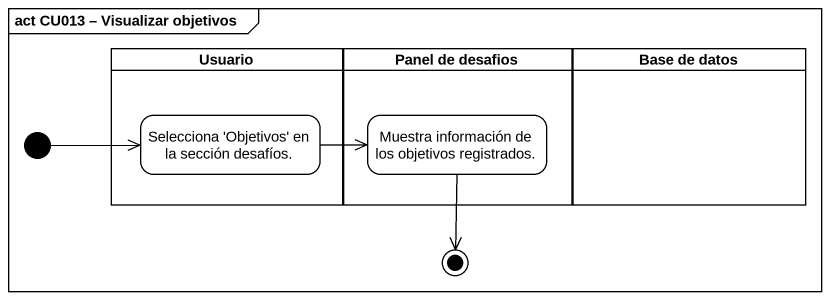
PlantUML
@startuml
mainframe act CU013 – Visualizar objetivos
hide empty description
state Usuario <<partition>> {
  state "Selecciona 'Objetivos' en la sección desafíos." as Selecciona_Objetivos_en_la
}
state "Panel de desafios" as Panel_de_desafios <<partition>> {
  state "Muestra información de los objetivos registrados." as Muestra_información_de_los
}
state "Base de datos" as Base_de_datos <<partition>>
state initial1 <<start>>
state final1 <<end>>
Selecciona_Objetivos_en_la -right-> Muestra_información_de_los
Muestra_información_de_los --> final1
initial1 -right-> Selecciona_Objetivos_en_la
@enduml
